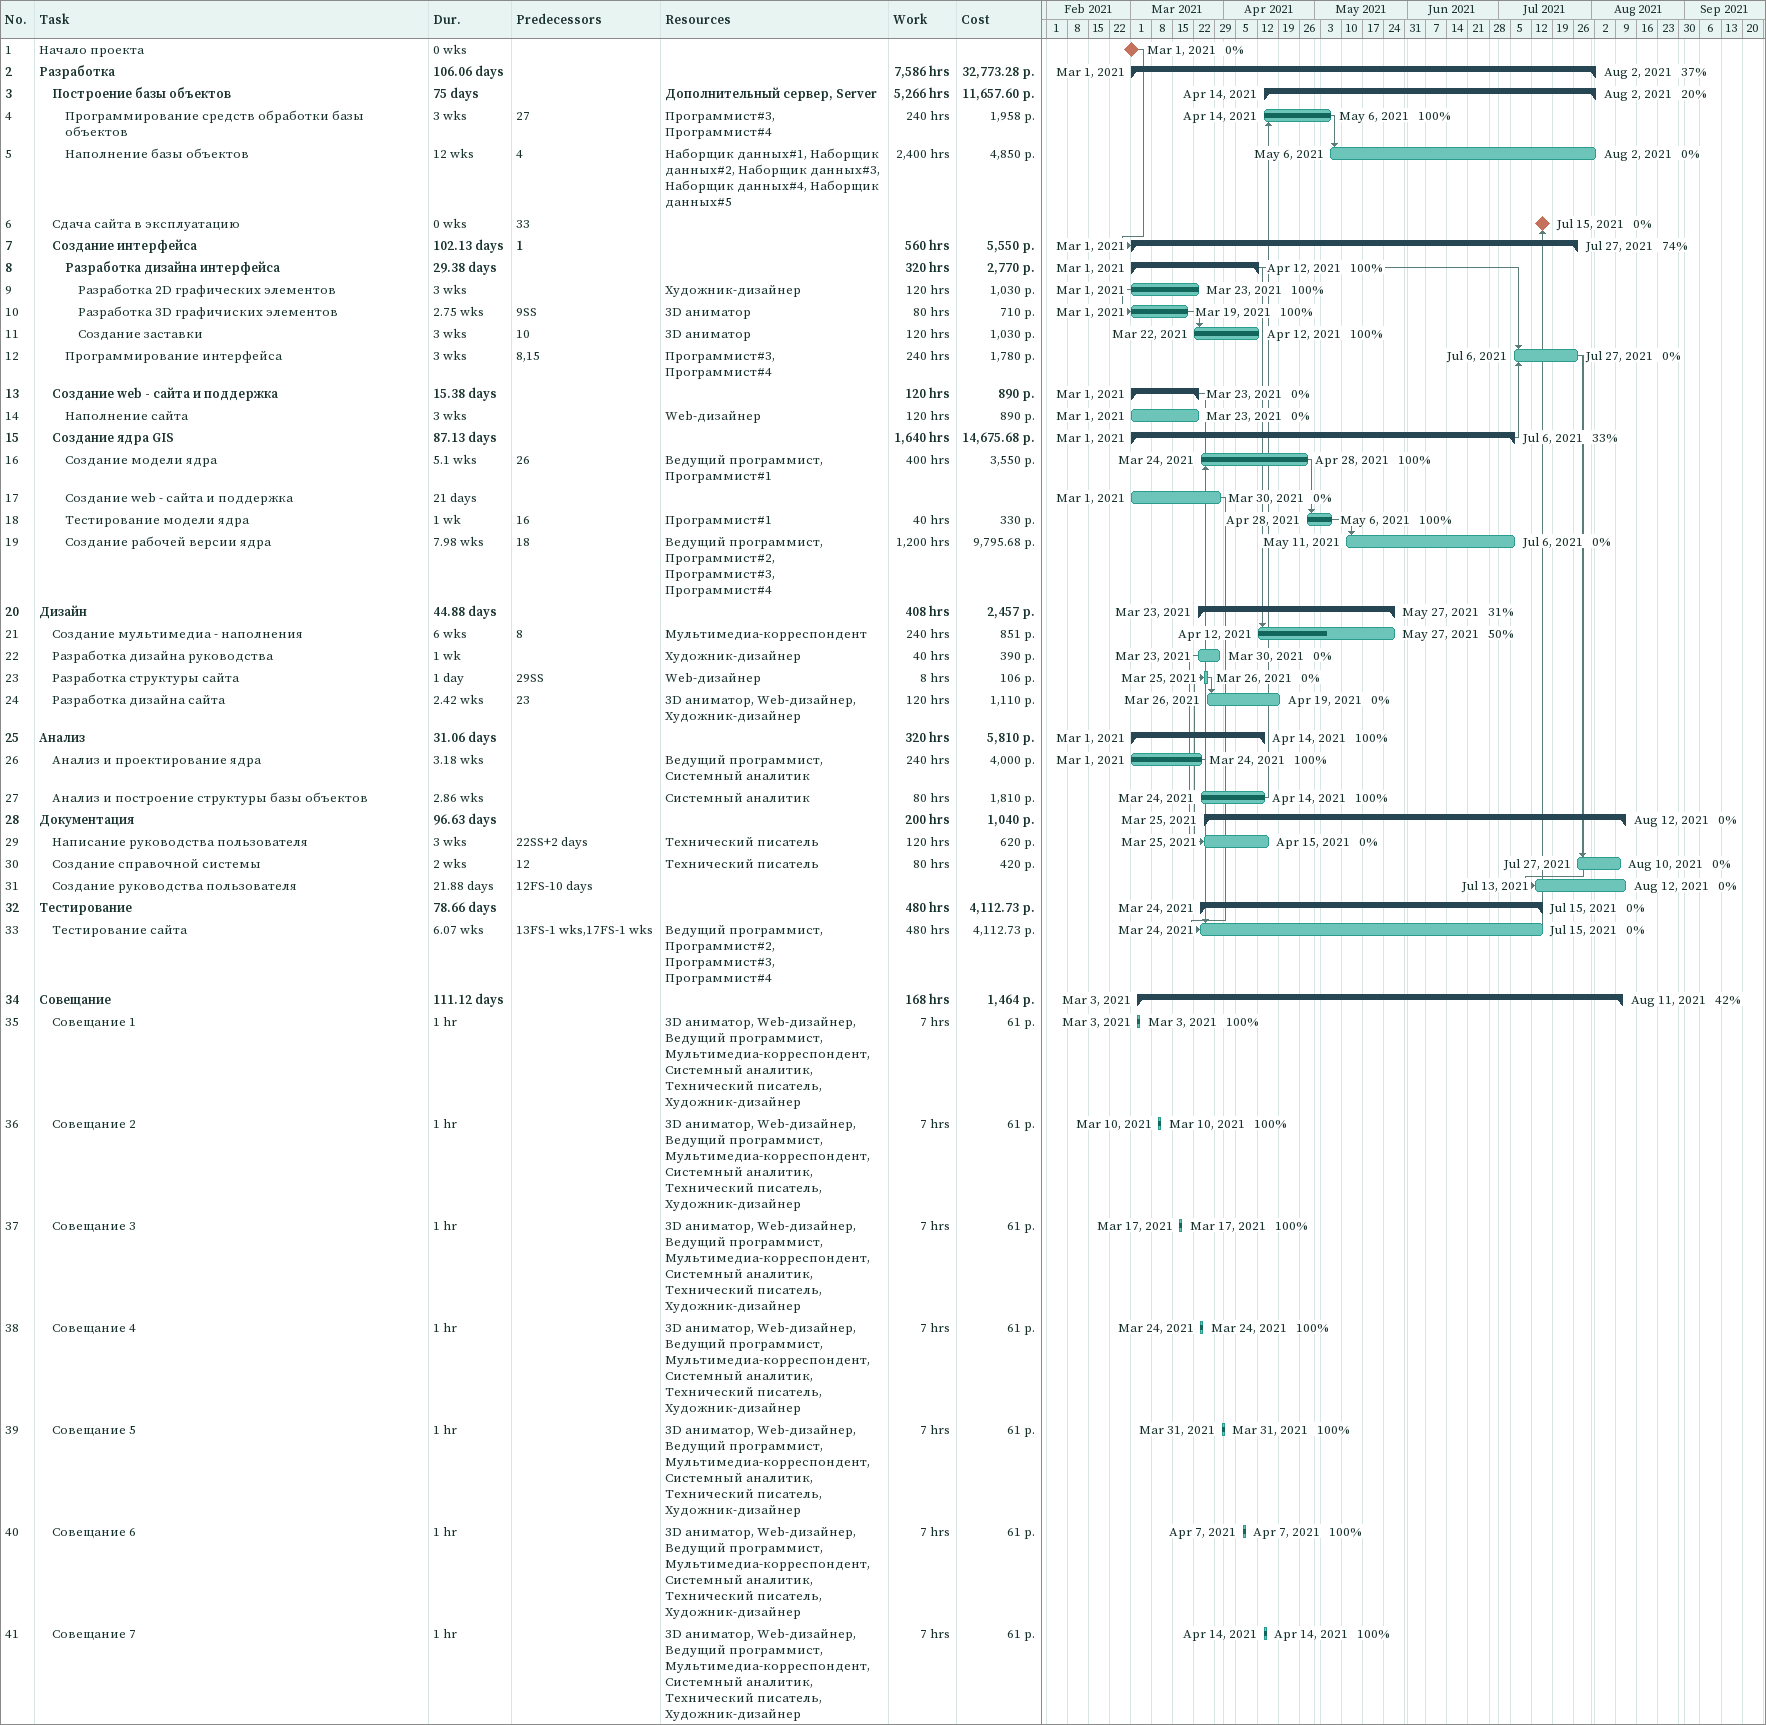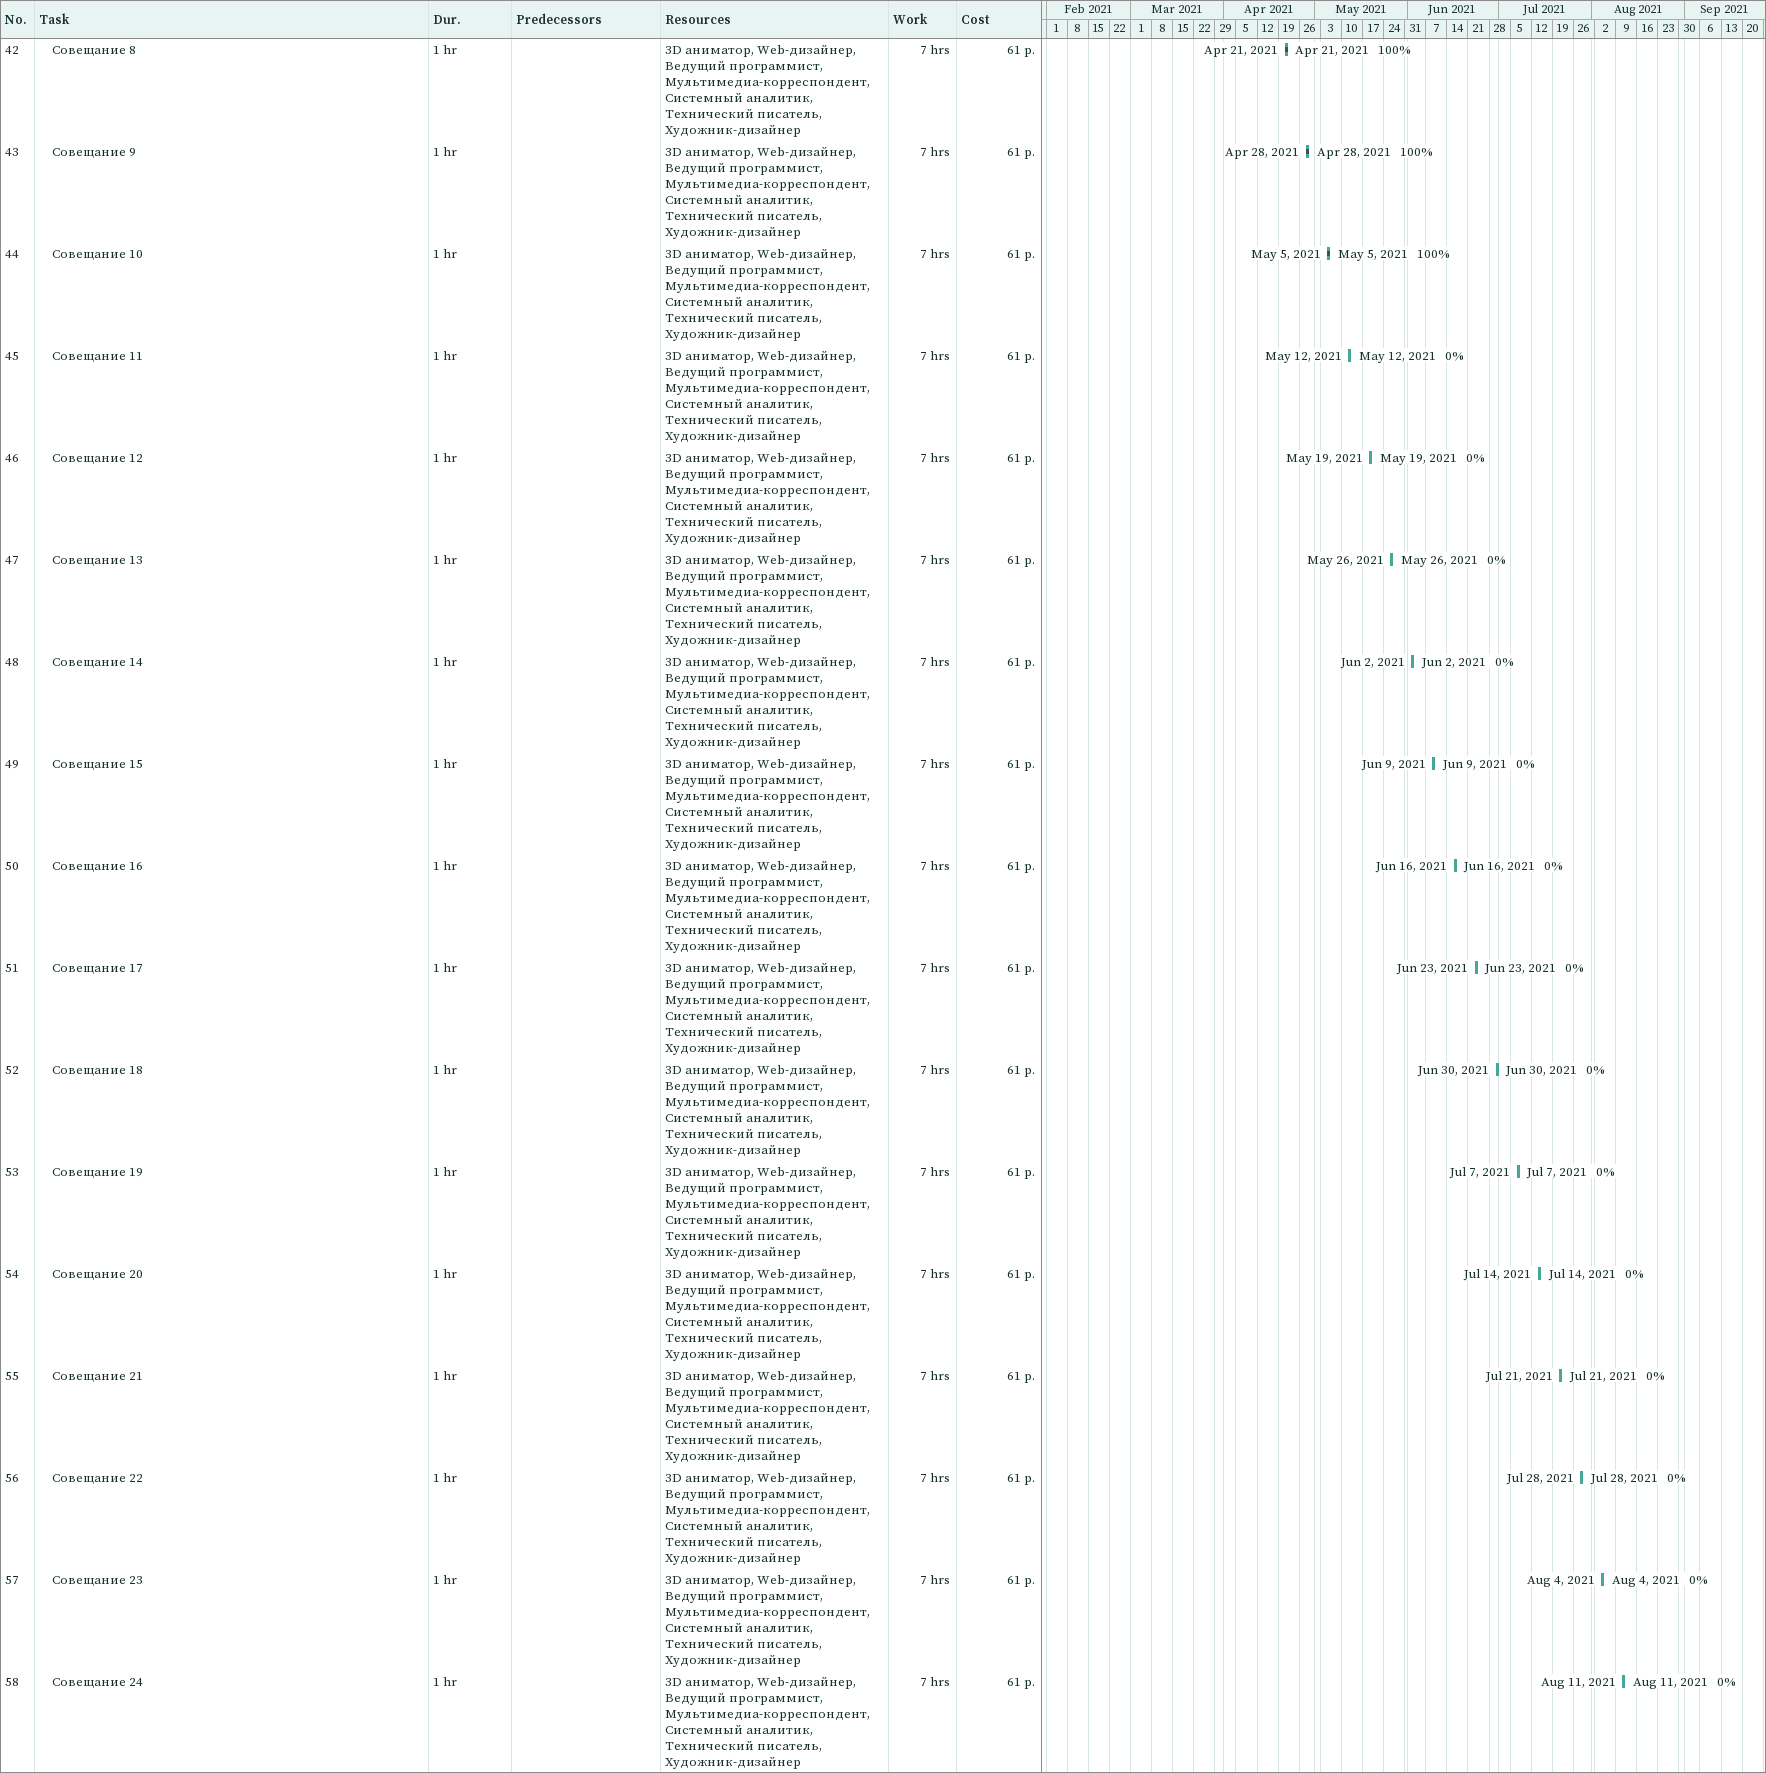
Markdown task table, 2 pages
| ID | Level | Task | Duration | Start | Finish | Predecessors | Resources | % complete | Work (h) | Cost (р.) |
|---|---|---|---|---|---|---|---|---|---|---|
| 1 | 1 | Начало проекта | 0w | 2021-03-01 | 2021-03-01 |  |  | 0 |  |  |
| 2 | 1 | **Разработка** | 106.06d | 2021-03-01 | 2021-08-02 |  |  | 37 | 7586 | 32773.28 |
| 3 | 2 | **Построение базы объектов** | 75d | 2021-04-14 | 2021-08-02 |  | Дополнительный сервер, Server | 20 | 5266 | 11657.60 |
| 4 | 3 | Программирование средств обработки базы объектов | 3w | 2021-04-14 | 2021-05-06 | 27 | Программист#3, Программист#4 | 100 | 240 | 1958 |
| 5 | 3 | Наполнение базы объектов | 12w | 2021-05-06 | 2021-08-02 | 4 | Наборщик данных#1, Наборщик данных#2, Наборщик данных#3, Наборщик данных#4, Наборщик данных#5 | 0 | 2400 | 4850 |
| 6 | 2 | Сдача сайта в эксплуатацию | 0w | 2021-07-15 | 2021-07-15 | 33 |  | 0 |  |  |
| 7 | 2 | **Создание интерфейса** | 102.13d | 2021-03-01 | 2021-07-27 | 1 |  | 74 | 560 | 5550 |
| 8 | 3 | **Разработка дизайна интерфейса** | 29.38d | 2021-03-01 | 2021-04-12 |  |  | 100 | 320 | 2770 |
| 9 | 4 | Разработка 2D графических элементов | 3w | 2021-03-01 | 2021-03-23 |  | Художник-дизайнер | 100 | 120 | 1030 |
| 10 | 4 | Разработка 3D графичиских элементов | 2.75w | 2021-03-01 | 2021-03-19 | 9SS | 3D аниматор | 100 | 80 | 710 |
| 11 | 4 | Создание заставки | 3w | 2021-03-22 | 2021-04-12 | 10 | 3D аниматор | 100 | 120 | 1030 |
| 12 | 3 | Программирование интерфейса | 3w | 2021-07-06 | 2021-07-27 | 8, 15 | Программист#3, Программист#4 | 0 | 240 | 1780 |
| 13 | 2 | **Создание web - сайта и поддержка** | 15.38d | 2021-03-01 | 2021-03-23 |  |  | 0 | 120 | 890 |
| 14 | 3 | Наполнение сайта | 3w | 2021-03-01 | 2021-03-23 |  | Web-дизайнер | 0 | 120 | 890 |
| 15 | 2 | **Создание ядра GIS** | 87.13d | 2021-03-01 | 2021-07-06 |  |  | 33 | 1640 | 14675.68 |
| 16 | 3 | Создание модели ядра | 5.1w | 2021-03-24 | 2021-04-28 | 26 | Ведущий программист, Программист#1 | 100 | 400 | 3550 |
| 17 | 3 | Создание web - сайта и поддержка | 21d | 2021-03-01 | 2021-03-30 |  |  | 0 |  |  |
| 18 | 3 | Тестирование модели ядра | 1w | 2021-04-28 | 2021-05-06 | 16 | Программист#1 | 100 | 40 | 330 |
| 19 | 3 | Создание рабочей версии ядра | 7.98w | 2021-05-11 | 2021-07-06 | 18 | Ведущий программист, Программист#2, Программист#3, Программист#4 | 0 | 1200 | 9795.68 |
| 20 | 1 | **Дизайн** | 44.88d | 2021-03-23 | 2021-05-27 |  |  | 31 | 408 | 2457 |
| 21 | 2 | Создание мультимедиа - наполнения | 6w | 2021-04-12 | 2021-05-27 | 8 | Мультимедиа-корреспондент | 50 | 240 | 851 |
| 22 | 2 | Разработка дизайна руководства | 1w | 2021-03-23 | 2021-03-30 |  | Художник-дизайнер | 0 | 40 | 390 |
| 23 | 2 | Разработка структуры сайта | 1d | 2021-03-25 | 2021-03-26 | 29SS | Web-дизайнер | 0 | 8 | 106 |
| 24 | 2 | Разработка дизайна сайта | 2.42w | 2021-03-26 | 2021-04-19 | 23 | 3D аниматор, Web-дизайнер, Художник-дизайнер | 0 | 120 | 1110 |
| 25 | 1 | **Анализ** | 31.06d | 2021-03-01 | 2021-04-14 |  |  | 100 | 320 | 5810 |
| 26 | 2 | Анализ и проектирование ядра | 3.18w | 2021-03-01 | 2021-03-24 |  | Ведущий программист, Системный аналитик | 100 | 240 | 4000 |
| 27 | 2 | Анализ и построение структуры базы объектов | 2.86w | 2021-03-24 | 2021-04-14 |  | Системный аналитик | 100 | 80 | 1810 |
| 28 | 1 | **Документация** | 96.63d | 2021-03-25 | 2021-08-12 |  |  | 0 | 200 | 1040 |
| 29 | 2 | Написание руководства пользователя | 3w | 2021-03-25 | 2021-04-15 | 22SS+2d | Технический писатель | 0 | 120 | 620 |
| 30 | 2 | Создание справочной системы | 2w | 2021-07-27 | 2021-08-10 | 12 | Технический писатель | 0 | 80 | 420 |
| 31 | 2 | Создание руководства пользователя | 21.88d | 2021-07-13 | 2021-08-12 | 12FS-10d |  | 0 |  |  |
| 32 | 1 | **Тестирование** | 78.66d | 2021-03-24 | 2021-07-15 |  |  | 0 | 480 | 4112.73 |
| 33 | 2 | Тестирование сайта | 6.07w | 2021-03-24 | 2021-07-15 | 13FS-1w, 17FS-1w | Ведущий программист, Программист#2, Программист#3, Программист#4 | 0 | 480 | 4112.73 |
| 34 | 1 | **Совещание** | 111.12d | 2021-03-03 | 2021-08-11 |  |  | 42 | 168 | 1464 |
| 35 | 2 | Совещание 1 | 1h | 2021-03-03 | 2021-03-03 |  | 3D аниматор, Web-дизайнер, Ведущий программист, Мультимедиа-корреспондент, Системный аналитик, Технический писатель, Художник-дизайнер | 100 | 7 | 61 |
| 36 | 2 | Совещание 2 | 1h | 2021-03-10 | 2021-03-10 |  | 3D аниматор, Web-дизайнер, Ведущий программист, Мультимедиа-корреспондент, Системный аналитик, Технический писатель, Художник-дизайнер | 100 | 7 | 61 |
| 37 | 2 | Совещание 3 | 1h | 2021-03-17 | 2021-03-17 |  | 3D аниматор, Web-дизайнер, Ведущий программист, Мультимедиа-корреспондент, Системный аналитик, Технический писатель, Художник-дизайнер | 100 | 7 | 61 |
| 38 | 2 | Совещание 4 | 1h | 2021-03-24 | 2021-03-24 |  | 3D аниматор, Web-дизайнер, Ведущий программист, Мультимедиа-корреспондент, Системный аналитик, Технический писатель, Художник-дизайнер | 100 | 7 | 61 |
| 39 | 2 | Совещание 5 | 1h | 2021-03-31 | 2021-03-31 |  | 3D аниматор, Web-дизайнер, Ведущий программист, Мультимедиа-корреспондент, Системный аналитик, Технический писатель, Художник-дизайнер | 100 | 7 | 61 |
| 40 | 2 | Совещание 6 | 1h | 2021-04-07 | 2021-04-07 |  | 3D аниматор, Web-дизайнер, Ведущий программист, Мультимедиа-корреспондент, Системный аналитик, Технический писатель, Художник-дизайнер | 100 | 7 | 61 |
| 41 | 2 | Совещание 7 | 1h | 2021-04-14 | 2021-04-14 |  | 3D аниматор, Web-дизайнер, Ведущий программист, Мультимедиа-корреспондент, Системный аналитик, Технический писатель, Художник-дизайнер | 100 | 7 | 61 |
| 42 | 2 | Совещание 8 | 1h | 2021-04-21 | 2021-04-21 |  | 3D аниматор, Web-дизайнер, Ведущий программист, Мультимедиа-корреспондент, Системный аналитик, Технический писатель, Художник-дизайнер | 100 | 7 | 61 |
| 43 | 2 | Совещание 9 | 1h | 2021-04-28 | 2021-04-28 |  | 3D аниматор, Web-дизайнер, Ведущий программист, Мультимедиа-корреспондент, Системный аналитик, Технический писатель, Художник-дизайнер | 100 | 7 | 61 |
| 44 | 2 | Совещание 10 | 1h | 2021-05-05 | 2021-05-05 |  | 3D аниматор, Web-дизайнер, Ведущий программист, Мультимедиа-корреспондент, Системный аналитик, Технический писатель, Художник-дизайнер | 100 | 7 | 61 |
| 45 | 2 | Совещание 11 | 1h | 2021-05-12 | 2021-05-12 |  | 3D аниматор, Web-дизайнер, Ведущий программист, Мультимедиа-корреспондент, Системный аналитик, Технический писатель, Художник-дизайнер | 0 | 7 | 61 |
| 46 | 2 | Совещание 12 | 1h | 2021-05-19 | 2021-05-19 |  | 3D аниматор, Web-дизайнер, Ведущий программист, Мультимедиа-корреспондент, Системный аналитик, Технический писатель, Художник-дизайнер | 0 | 7 | 61 |
| 47 | 2 | Совещание 13 | 1h | 2021-05-26 | 2021-05-26 |  | 3D аниматор, Web-дизайнер, Ведущий программист, Мультимедиа-корреспондент, Системный аналитик, Технический писатель, Художник-дизайнер | 0 | 7 | 61 |
| 48 | 2 | Совещание 14 | 1h | 2021-06-02 | 2021-06-02 |  | 3D аниматор, Web-дизайнер, Ведущий программист, Мультимедиа-корреспондент, Системный аналитик, Технический писатель, Художник-дизайнер | 0 | 7 | 61 |
| 49 | 2 | Совещание 15 | 1h | 2021-06-09 | 2021-06-09 |  | 3D аниматор, Web-дизайнер, Ведущий программист, Мультимедиа-корреспондент, Системный аналитик, Технический писатель, Художник-дизайнер | 0 | 7 | 61 |
| 50 | 2 | Совещание 16 | 1h | 2021-06-16 | 2021-06-16 |  | 3D аниматор, Web-дизайнер, Ведущий программист, Мультимедиа-корреспондент, Системный аналитик, Технический писатель, Художник-дизайнер | 0 | 7 | 61 |
| 51 | 2 | Совещание 17 | 1h | 2021-06-23 | 2021-06-23 |  | 3D аниматор, Web-дизайнер, Ведущий программист, Мультимедиа-корреспондент, Системный аналитик, Технический писатель, Художник-дизайнер | 0 | 7 | 61 |
| 52 | 2 | Совещание 18 | 1h | 2021-06-30 | 2021-06-30 |  | 3D аниматор, Web-дизайнер, Ведущий программист, Мультимедиа-корреспондент, Системный аналитик, Технический писатель, Художник-дизайнер | 0 | 7 | 61 |
| 53 | 2 | Совещание 19 | 1h | 2021-07-07 | 2021-07-07 |  | 3D аниматор, Web-дизайнер, Ведущий программист, Мультимедиа-корреспондент, Системный аналитик, Технический писатель, Художник-дизайнер | 0 | 7 | 61 |
| 54 | 2 | Совещание 20 | 1h | 2021-07-14 | 2021-07-14 |  | 3D аниматор, Web-дизайнер, Ведущий программист, Мультимедиа-корреспондент, Системный аналитик, Технический писатель, Художник-дизайнер | 0 | 7 | 61 |
| 55 | 2 | Совещание 21 | 1h | 2021-07-21 | 2021-07-21 |  | 3D аниматор, Web-дизайнер, Ведущий программист, Мультимедиа-корреспондент, Системный аналитик, Технический писатель, Художник-дизайнер | 0 | 7 | 61 |
| 56 | 2 | Совещание 22 | 1h | 2021-07-28 | 2021-07-28 |  | 3D аниматор, Web-дизайнер, Ведущий программист, Мультимедиа-корреспондент, Системный аналитик, Технический писатель, Художник-дизайнер | 0 | 7 | 61 |
| 57 | 2 | Совещание 23 | 1h | 2021-08-04 | 2021-08-04 |  | 3D аниматор, Web-дизайнер, Ведущий программист, Мультимедиа-корреспондент, Системный аналитик, Технический писатель, Художник-дизайнер | 0 | 7 | 61 |
| 58 | 2 | Совещание 24 | 1h | 2021-08-11 | 2021-08-11 |  | 3D аниматор, Web-дизайнер, Ведущий программист, Мультимедиа-корреспондент, Системный аналитик, Технический писатель, Художник-дизайнер | 0 | 7 | 61 |
